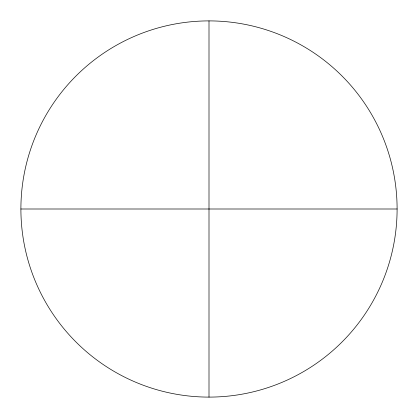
<?xml version="1.0" encoding="UTF-8"?>
<svg xmlns="http://www.w3.org/2000/svg" width="418" height="418" viewBox="0 0 418 418"><rect width="100%" height="100%" fill="white"/><g stroke="black" fill="none" stroke-linecap="round" stroke-linejoin="round"><path stroke-width="0.63" d="M20.9 209L397.1 209A188.1 188.1 0 0 1 114.95 371.9A188.1 188.1 0 0 1 114.95 46.1A188.1 188.1 0 0 1 397.1 209M209 20.9L209 397.1"/></g></svg>
